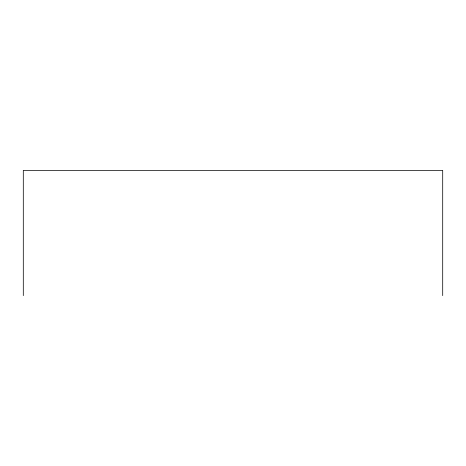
<?xml version="1.0" encoding="UTF-8"?>
<svg xmlns="http://www.w3.org/2000/svg" width="466" height="466" viewBox="0 0 466 466"><rect width="100%" height="100%" fill="white"/><g stroke="black" fill="none" stroke-linecap="round" stroke-linejoin="round"><path stroke-width="0.7" d="M442.7 295.625L442.7 170.375L23.3 170.375L23.3 295.625"/></g></svg>
